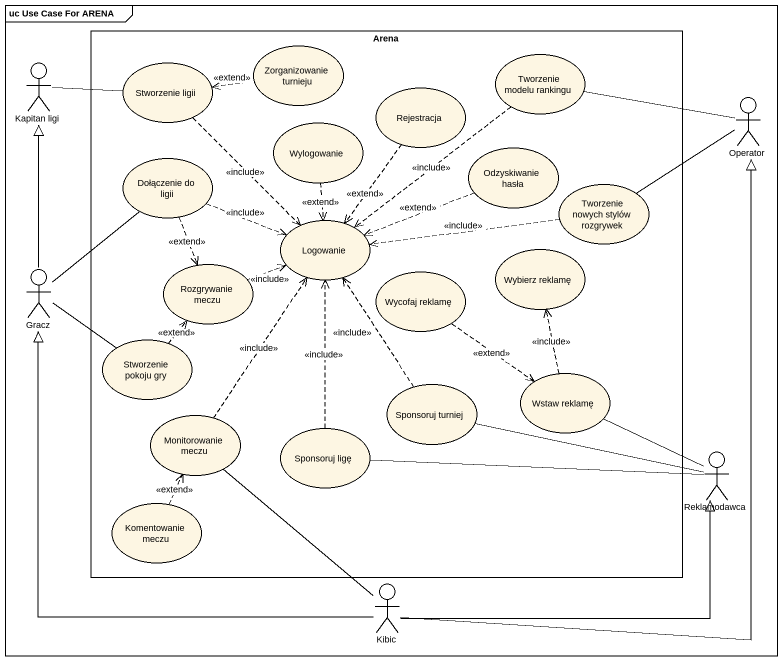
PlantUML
@startuml
mainframe uc Use Case For ARENA
actor "Kapitan ligi" as Kapitan_ligi
rectangle Arena {
  usecase "Stworzenie ligii" as Stworzenie_ligii
  usecase "Zorganizowanie turnieju" as Zorganizowanie_turnieju
  usecase "Tworzenie modelu rankingu" as Tworzenie_modelu_rankingu
  usecase Rejestracja
  usecase Wylogowanie
  usecase "Dołączenie do ligii" as Dołączenie_do_ligii
  usecase "Odzyskiwanie hasła" as Odzyskiwanie_hasła
  usecase Logowanie
  usecase "Tworzenie nowych stylów rozgrywek" as Tworzenie_nowych_stylów
  usecase "Wybierz reklamę" as Wybierz_reklamę
  usecase "Rozgrywanie meczu" as Rozgrywanie_meczu
  usecase "Wycofaj reklamę" as Wycofaj_reklamę
  usecase "Stworzenie pokoju gry" as Stworzenie_pokoju_gry
  usecase "Wstaw reklamę" as Wstaw_reklamę
  usecase "Sponsoruj turniej" as Sponsoruj_turniej
  usecase "Monitorowanie meczu" as Monitorowanie_meczu
  usecase "Sponsoruj ligę" as Sponsoruj_ligę
  usecase "Komentowanie meczu" as Komentowanie_meczu
}
actor Operator
actor Gracz
actor Reklamodawca
actor Kibic
Kapitan_ligi -right- Stworzenie_ligii
Stworzenie_ligii ..> Logowanie : <<include>>
Zorganizowanie_turnieju .left.> Stworzenie_ligii : <<extend>>
Tworzenie_modelu_rankingu ..> Logowanie : <<include>>
Rejestracja ..> Logowanie : <<extend>>
Operator -left- Tworzenie_modelu_rankingu
Wylogowanie ..> Logowanie : <<extend>>
Dołączenie_do_ligii .right.> Logowanie : <<include>>
Dołączenie_do_ligii ..> Rozgrywanie_meczu : <<extend>>
Odzyskiwanie_hasła .left.> Logowanie : <<extend>>
Tworzenie_nowych_stylów -right- Operator
Tworzenie_nowych_stylów .left.> Logowanie : <<include>>
Gracz -up-|> Kapitan_ligi
Gracz -up- Dołączenie_do_ligii
Gracz -right- Stworzenie_pokoju_gry
Rozgrywanie_meczu .right.> Logowanie : <<include>>
Wycofaj_reklamę ..> Wstaw_reklamę : <<extend>>
Stworzenie_pokoju_gry .up.> Rozgrywanie_meczu : <<extend>>
Wstaw_reklamę .up.> Wybierz_reklamę : <<include>>
Sponsoruj_turniej .up.> Logowanie : <<include>>
Monitorowanie_meczu .up.> Logowanie : <<include>>
Sponsoruj_ligę .up.> Logowanie : <<include>>
Reklamodawca -left- Wstaw_reklamę
Reklamodawca -left- Sponsoruj_turniej
Reklamodawca -left- Sponsoruj_ligę
Komentowanie_meczu .up.> Monitorowanie_meczu : <<extend>>
Kibic -up-|> Operator
Kibic -up-|> Gracz
Kibic -up- Monitorowanie_meczu
Kibic -right-|> Reklamodawca
@enduml
